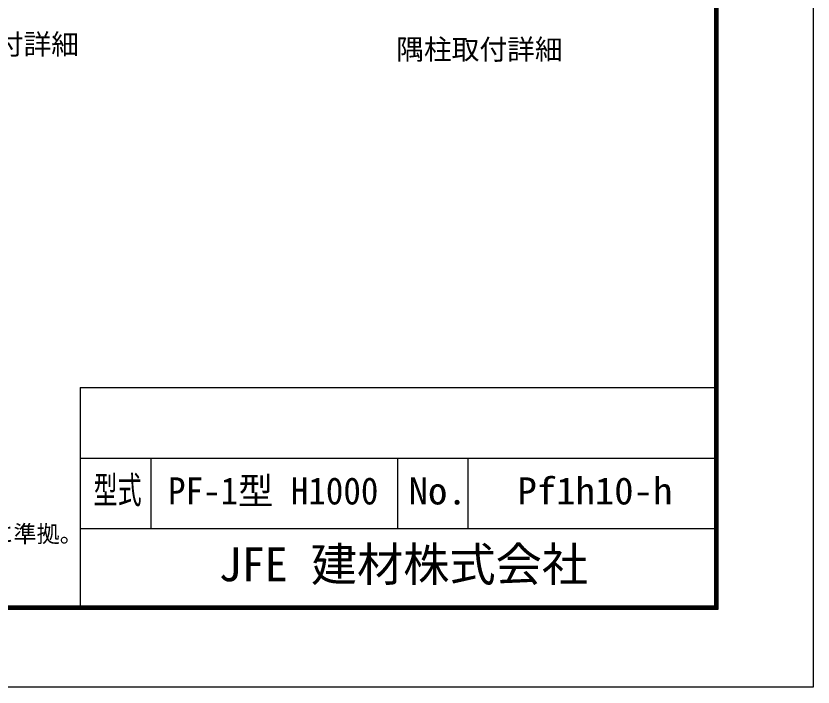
# Model space of a CAD drawing. Units: millimetres, scale not verified. Extents: x -4200 to 4200, y -2970 to 2970.
# Drawn here: x 1938 to 4200, y -2970 to -1065 of the extents above; entities that cross this region are included whole.
import ezdxf
from ezdxf.enums import TextEntityAlignment as Align

# ---------------------------------------------------------------- set-up
doc = ezdxf.new("R2010")
doc.units = ezdxf.units.MM
doc.header["$LTSCALE"] = 10
doc.layers.add('0-B_D-TTL-TXT', color=7, linetype='Continuous', lineweight=25)
doc.layers.add('0-C_D-TTL', color=7, linetype='Continuous', lineweight=25)
doc.styles.add('ＭＳ ゴシック', font='')
doc.styles.get('ＭＳ ゴシック').set_extended_font_data('MS Gothic')

msp = doc.modelspace()

# ---------------------------------------------------------------- linework, layer by layer
at = {"layer": '0-C_D-TTL'}
for p, q in [((2120.45, -2119.77), (2120.45, -2739.77)), ((2120.45, -2119.77), (3920.45, -2119.77)), ((2120.45, -2319.77), (3920.45, -2319.77)), ((2320.45, -2319.77), (2320.45, -2519.77)), ((3020.45, -2319.77), (3020.45, -2519.77)), ((3220.45, -2319.77), (3220.45, -2519.77)), ((2120.45, -2519.77), (3920.45, -2519.77))]:
    msp.add_line(p, q, dxfattribs=at)
at = {"layer": '0-C_D-TTL', "color": 2}
msp.add_lwpolyline([(-4199.55, 2970.23), (4200.45, 2970.23), (4200.45, -2969.77), (-4199.55, -2969.77)], close=True, dxfattribs=at)
at = {"layer": '0-C_D-TTL'}
for points in [[(-3929.55, 2750.23), (3930.45, 2750.23), (3930.45, -2749.77), (-3929.55, -2749.77)], [(-3927.05, 2747.73), (3927.95, 2747.73), (3927.95, -2747.27), (-3927.05, -2747.27)], [(-3924.55, 2745.23), (3925.45, 2745.23), (3925.45, -2744.77), (-3924.55, -2744.77)], [(-3922.05, 2742.73), (3922.95, 2742.73), (3922.95, -2742.27), (-3922.05, -2742.27)], [(-3919.55, 2740.23), (3920.45, 2740.23), (3920.45, -2739.77), (-3919.55, -2739.77)]]:
    msp.add_lwpolyline(points, close=True, dxfattribs=at)

# ---------------------------------------------------------------- texts
at = {"layer": '0-B_D-TTL-TXT', "style": 'ＭＳ ゴシック'}
for s, height, p in [('胴縁継手取付詳細', 57.7, (1486.84, -1191.42)), ('隅柱取付詳細', 57.7, (3017.16, -1206.16)), ('（設計条件）風荷重：昭和57年改正 建築基準法・同施行令に基づく風圧力に準拠。', 48.09, (-332, -2573.38)), ('JFE 建材株式会社', 96.19, (2512.83, -2698.28))]:
    msp.add_text(s, height=height, dxfattribs=at).set_placement(p, align=Align.BOTTOM_LEFT)
for s, width, p in [('型式', 0.65, (2157.92, -2471.91)), ('PF-1型 H1000', 0.95, (2369.38, -2474.58)), ('No.', 1.05, (3052.45, -2474.58)), ('Pf1h10-h', 1.05, (3361.12, -2474.58))]:
    msp.add_text(s, height=76.98, dxfattribs=dict(at, width=width)).set_placement(p, align=Align.BOTTOM_LEFT)

doc.saveas('drawing.dxf')
